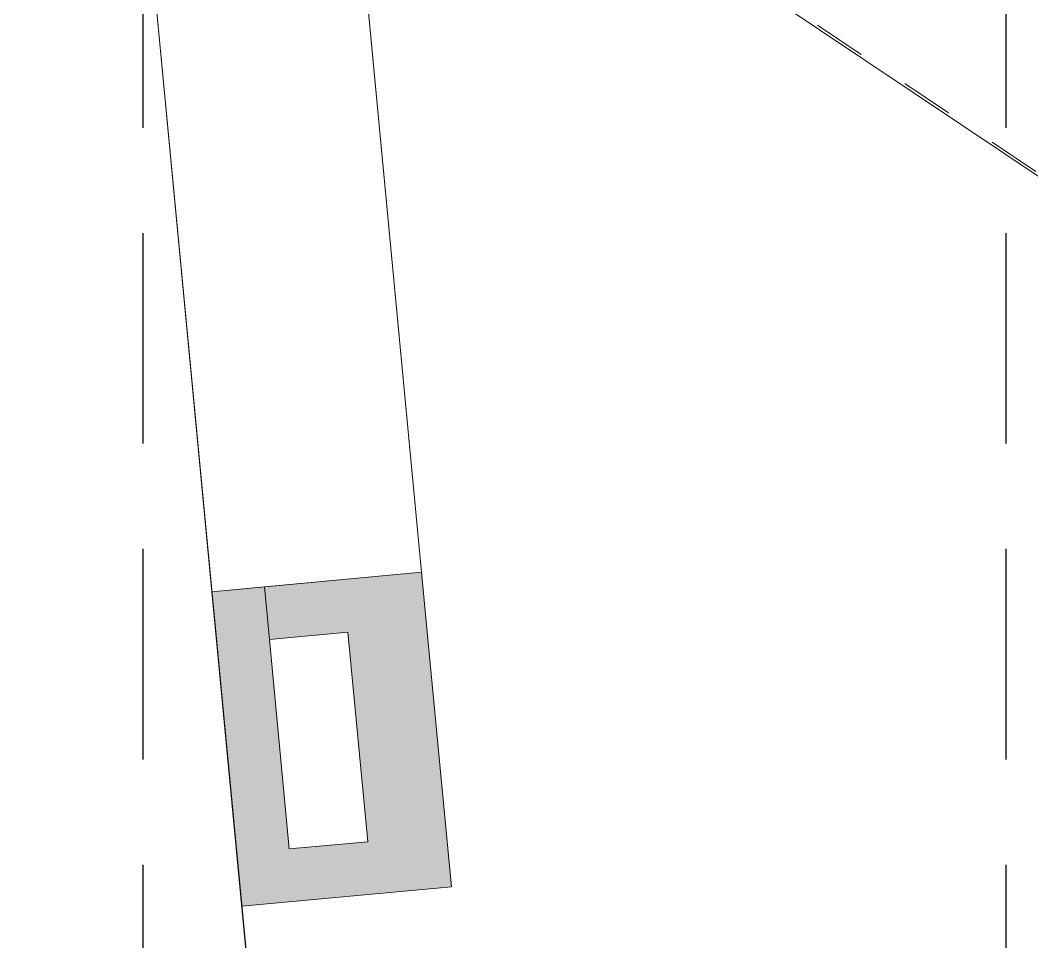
# Model space of a CAD drawing. Header units: metres. Extents: x -31 to 24.7, y -37.6 to 3.
# Drawn here: x -11.233 to -9.311, y -5.896 to -4.146 of the extents above; entities that cross this region are included whole.
import ezdxf

# ---------------------------------------------------------------- set-up
doc = ezdxf.new("R2010")
doc.units = ezdxf.units.M
doc.linetypes.add('DASHED', pattern=[0.6, 0.4, -0.2])
doc.linetypes.add('Overhead', pattern=[0.003969, 0.002381, -0.001587])
doc.layers.add('A-ALCAT-LINIES-REFERIDA', color=9, linetype='Continuous', plot=False)
for name, color, linetype, lineweight in [('A-P02', 7, 'Continuous', 15), ('MURS DETALL', 7, 'Continuous', 20), ('OMBREJAT SOLID', 7, 'Continuous', 20), ('PAVIMENTOS', 7, 'Continuous', 5), ('S-STRS', 7, 'Continuous', 15)]:
    doc.layers.add(name, color=color, linetype=linetype, lineweight=lineweight)

msp = doc.modelspace()

# ---------------------------------------------------------------- hatches: boundary and pattern name
at = {"layer": 'OMBREJAT SOLID', "lineweight": 15, "true_color": 0x828282}
for points in [[(-10.7597, -5.322), (-10.461, -5.2942), (-10.4705, -5.1946), (-10.7692, -5.2224), (-10.761, -5.3081)], [(-10.8214, -5.7295), (-10.7219, -5.7202), (-10.7692, -5.2224), (-10.8688, -5.2317), (-10.8602, -5.322)], [(-10.4232, -5.6924), (-10.461, -5.2942), (-10.6104, -5.3081), (-10.5725, -5.7063)], [(-10.812, -5.829), (-10.4137, -5.792), (-10.4232, -5.6924), (-10.8214, -5.7295)]]:
    msp.add_hatch(color=8, dxfattribs=at).paths.add_polyline_path(points)

# ---------------------------------------------------------------- linework, layer by layer
at = {"layer": 'A-ALCAT-LINIES-REFERIDA', "linetype": 'DASHED'}
for p, q in [((-11, -3.35), (-11, -12.3)), ((-9.36, -3.35), (-9.36, -12.3))]:
    msp.add_line(p, q, dxfattribs=at)
at = {"layer": 'A-P02'}
for p, q in [((-11.0541, -3.2818), (-10.8688, -5.2317)), ((-10.8688, -5.2317), (-11.0446, -3.3818)), ((-10.6427, -3.3818), (-10.4705, -5.1946)), ((-10.4705, -5.1946), (-10.6427, -3.3818)), ((-10.8688, -5.2317), (-10.4705, -5.1946))]:
    msp.add_line(p, q, dxfattribs=at)
at = {"layer": 'MURS DETALL'}
for p, q in [((-10.4705, -5.1946), (-10.7692, -5.2224)), ((-10.461, -5.2942), (-10.4705, -5.1946)), ((-10.7692, -5.2224), (-10.8688, -5.2317)), ((-10.8688, -5.2317), (-10.8214, -5.7295)), ((-10.4232, -5.6924), (-10.461, -5.2942)), ((-10.7597, -5.322), (-10.6104, -5.3081)), ((-10.7219, -5.7202), (-10.7597, -5.322)), ((-10.6104, -5.3081), (-10.5725, -5.7063)), ((-10.5725, -5.7063), (-10.7219, -5.7202)), ((-10.4137, -5.792), (-10.4232, -5.6924)), ((-10.8214, -5.7295), (-10.812, -5.829)), ((-10.812, -5.829), (-10.4137, -5.792))]:
    msp.add_line(p, q, dxfattribs=at)
at = {"layer": 'MURS DETALL', "lineweight": 5}
for p, q in [((-10.7597, -5.322), (-10.7692, -5.2224)), ((-10.7692, -5.2224), (-10.7597, -5.322))]:
    msp.add_line(p, q, dxfattribs=at)
at = {"layer": 'PAVIMENTOS'}
for p, q in [((-10.5271, -8.8268), (-11.2332, -1.3971)), ((-11.2332, -1.3971), (-10.5271, -8.8268)), ((-10.5921, -8.1434), (-11.0446, -3.3818)), ((-11.0446, -3.3818), (-10.5921, -8.1434))]:
    msp.add_line(p, q, dxfattribs=at)
at = {"layer": 'S-STRS'}
msp.add_line((-10.2219, -3.8237), (-7.6565, -5.5418), dxfattribs=at)
at = {"layer": 'S-STRS', "linetype": 'Overhead'}
msp.add_line((-10.2169, -3.821), (-7.655, -5.5368), dxfattribs=at)

doc.saveas('drawing.dxf')
